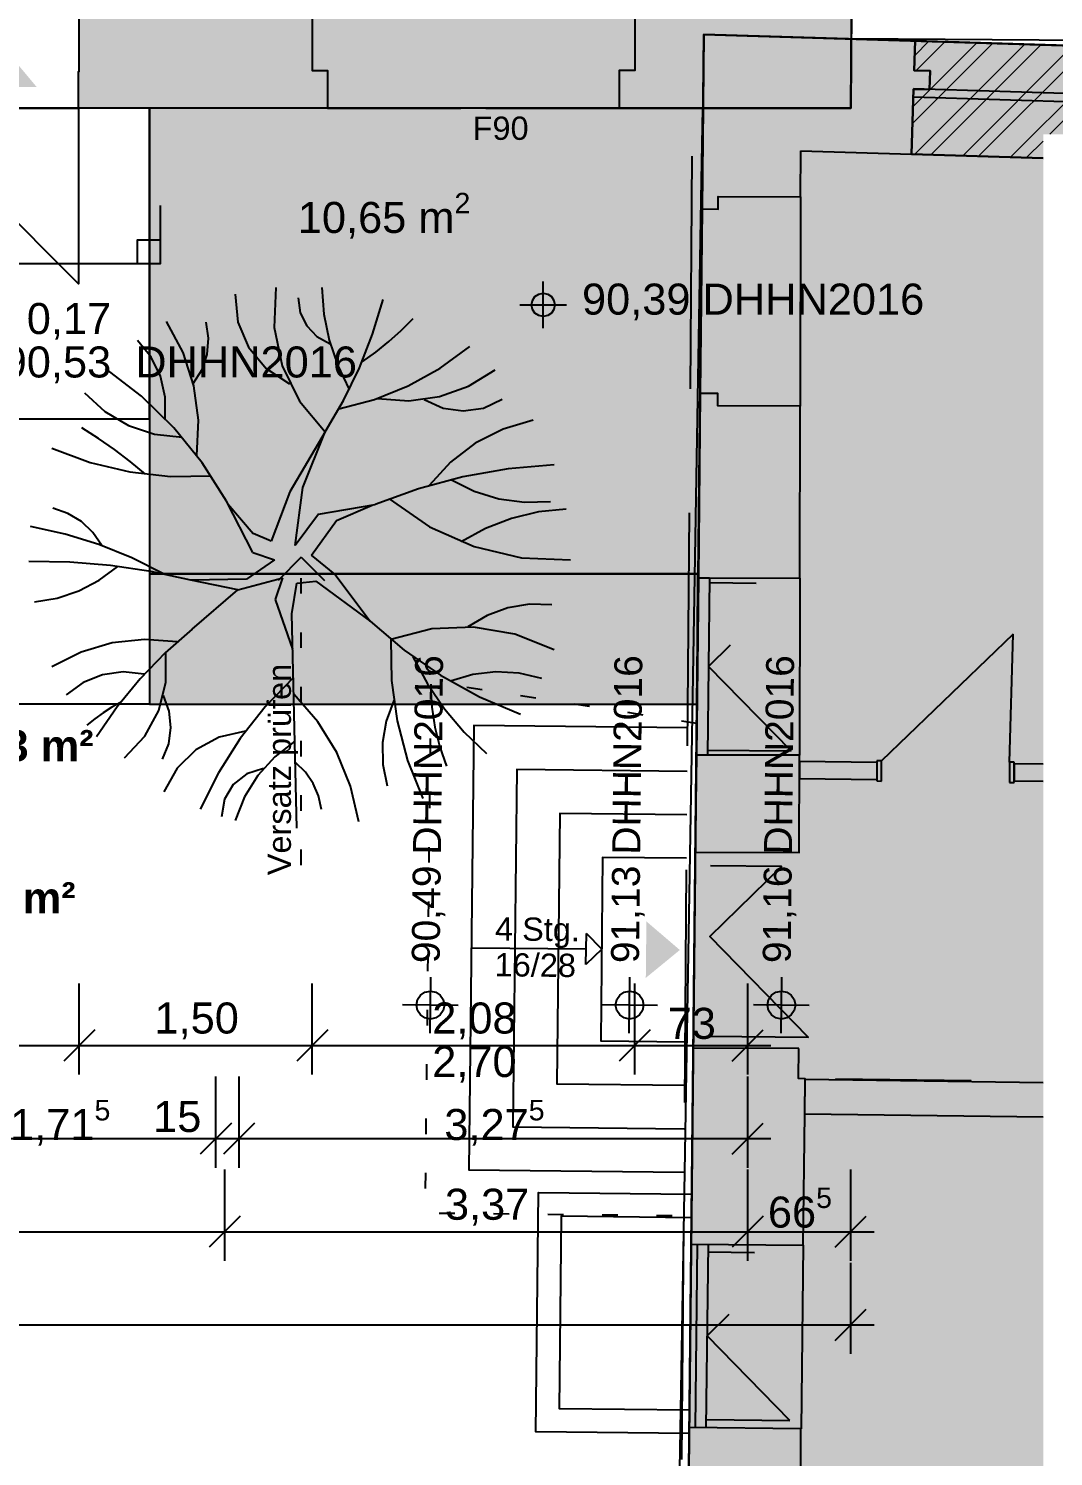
# Model space of a CAD drawing. Header units: centimetres. Extents: x 0 to 44.8, y 0 to 29.7.
# Drawn here: x 25.33 to 31.93, y 5.65 to 14.86 of the extents above; entities that cross this region are included whole.
import ezdxf
from ezdxf.xclip import XClip

# ---------------------------------------------------------------- set-up
doc = ezdxf.new("R2010")
doc.units = ezdxf.units.CM
doc.header["$MEASUREMENT"] = 0
doc.header["$XCLIPFRAME"] = 0
for name, pattern in [('ACAD_ISO02W100', [0.42, 0.12, -0.3]), ('Punktlinie_ eng', [0.025, 0, -0.025]), ('Strichlinie_ eng', [0.22999999999999998, 0.15, -0.08])]:
    doc.linetypes.add(name, pattern=pattern)
for name, color, linetype in [('A-Bemaßung 1_100', 7, 'Continuous'), ('A-Bäume Pflanzen.Neu', 7, 'Continuous'), ('A-Räume NEU.Neu', 7, 'Continuous'), ('A-Schraffuren', 7, 'Continuous'), ('A-Text', 7, 'Continuous'), ('A-Treppen', 7, 'Continuous'), ('A-Wand Innen', 7, 'Continuous'), ('A_WAND', 7, 'Continuous'), ('Dach', 7, 'Continuous'), ('Ebene 805', 7, 'Continuous'), ('FENSTERRAHMEN', 7, 'Continuous'), ('FENSTERÖFFNUNG', 7, 'Continuous'), ('Layout-Zeichnung.Layout', 7, 'Continuous'), ('Neubau_A-Balkon.Neu', 7, 'Continuous'), ('Neubau_A-Bemaßung 1_100', 7, 'Continuous'), ('Neubau_A-Lageplan', 7, 'Continuous'), ('Neubau_A-Schraffuren', 7, 'Continuous'), ('Neubau_A-Text', 7, 'Continuous'), ('Neubau_A-Treppen', 7, 'Continuous'), ('Neubau_A-Wand Aussen', 7, 'Continuous'), ('Neubau_FENSTERRAHMEN', 7, 'Continuous'), ('Neubau_TÜR', 7, 'Continuous'), ('Neubau_Wand', 7, 'Continuous'), ('Treppe_Rampe', 7, 'Continuous'), ('TÜR', 7, 'Continuous'), ('Unterzug', 7, 'Continuous'), ('Wand', 7, 'Continuous')]:
    doc.layers.add(name, color=color, linetype=linetype)
doc.styles.add('ERSTELLTER_STIL_3', font='')
doc.styles.add('ERSTELLTER_STIL_4', font='')
doc.styles.get('ERSTELLTER_STIL_3').set_extended_font_data('Arial')
doc.styles.get('ERSTELLTER_STIL_4').set_extended_font_data('Arial', bold=True)
pattern_1 = [(44.99999999999997, (5.879295221465711, 14.23450187050399), (-0.1590990257669731, 0.1590990257669733), []), (44.99999999999997, (5.82626221287672, 14.28753487909298), (-0.1590990257669731, 0.1590990257669733), [])]

# ---------------------------------------------------------------- blocks, each defined once
blk = doc.blocks.new('Zeichnung_2_1', base_point=(5.879295221465711, 14.23450187050399))
at = {"layer": 'A-Bemaßung 1_100', "linetype": 'Continuous', "lineweight": 0, "true_color": 0x777777}
blk.add_hatch(color=8, dxfattribs=at).paths.add_polyline_path([(29.67701833416376, 14.34167012454972), (29.57531588981897, 4.749999976667579), (31.86775733111749, 4.749999976667579), (31.86775733111749, 14.17460262641891), (35.56481878285078, 14.17460262641891), (35.56481878285078, 14.63718688469132), (30.63087162171721, 14.78918978058238), (30.62753638258377, 14.34167012454972)])
at = {"layer": 'A-Schraffuren', "linetype": 'Continuous', "lineweight": 13}
for points in [[(29.1359034866051, 14.58443928388631), (29.1359034866051, 14.34167002368435), (30.62753654322051, 14.34167002368435), (30.65312488431834, 17.77539176399052), (29.98310631392766, 17.77539176399052), (29.98014847264787, 17.3784750878505), (29.60261967232222, 17.3784750878505), (29.60261967232222, 16.99108803492423), (29.97726154471383, 16.99108803492423), (29.96362597355367, 15.16129795418561), (29.58577285876175, 15.16129795418561), (29.58577285876175, 14.99027098500209), (29.23590347094258, 14.99027098500209), (29.23590347094258, 14.58443928388631)], [(27.15812704908509, 14.58443930924435), (27.15812704908509, 14.99027102368436), (26.81124369187209, 14.99027102368436), (26.81124369187209, 15.16129802368435), (26.4112436918721, 15.16129802368435), (26.4112436918721, 14.99027102368436), (25.65643069187208, 14.99027102368436), (25.65643069187208, 14.57782802368435), (25.6524526918721, 14.57782802368435), (25.6524526918721, 14.34167002368435), (27.25590348660509, 14.34167002368435), (27.25590348660509, 14.58443930924435)]]:
    blk.add_hatch(color=9, dxfattribs=at).paths.add_polyline_path(points)
at = {"layer": 'A-Schraffuren', "linetype": 'Continuous', "lineweight": 13, "true_color": 0x9f9f9f}
for points in [[(30.3053335569649, 14.0684688252995), (31.0192149098752, 14.04646479178553), (31.0330256124271, 14.46590330684686), (31.13554759645961, 14.46274326188514), (31.13924461220398, 14.58268629867581), (31.03697467826145, 14.58583857467354), (31.0432390611191, 14.77609127425304), (29.68192306637605, 14.8180512479229), (29.66997452708648, 13.69282056113458), (29.77355910668362, 13.69259033392933), (29.77373691433602, 13.77259013633186), (30.30467331384974, 13.7714100764826)], [(30.29921134007843, 11.31394091499255), (30.30167600232057, 12.42284983823724), (29.77073960280684, 12.4240298980865), (29.77091741045924, 12.50402970048902), (29.65735373867365, 12.50428210723591), (29.64682744104418, 11.31531607531363)], [(29.71682854859114, 11.3151685199468), (30.29921134007843, 11.31394091499249), (30.30167600233506, 12.42284984475307), (29.77073960326002, 12.42402989808163), (29.77091740281811, 12.50402970962429), (29.65735373870805, 12.50428211047598), (29.64682744104418, 11.31531607531363)], [(29.63470742464727, 10.17393555945794), (29.62596132587195, 9.547962061687462), (30.29528296703826, 9.54647442664156), (30.2966742927832, 10.17246427113913)], [(30.29247627919953, 8.283680224689247), (29.61255228473145, 8.285191424537688), (29.5991502976398, 7.023085088860871), (30.32174938498605, 7.015059953929014), (30.33116687991664, 7.863029900820111), (30.33366725698065, 8.088168817466178), (30.29204297260164, 8.088725498363344)], [(29.5750131533931, 4.749999818578155), (30.30365703841375, 4.749999818578155), (30.30532832806576, 5.730541617084365), (30.30550189082281, 5.832405000708831), (29.58659148501689, 5.840388887533451)]]:
    blk.add_hatch(color=253, dxfattribs=at).paths.add_polyline_path(points)
at = {"layer": 'A-Schraffuren', "linetype": 'Continuous', "lineweight": 0, "true_color": 0x000000}
blk.add_hatch(color=18, dxfattribs=at).paths.add_polyline_path([(25.10962794572809, 14.80448569391895), (24.83712794572809, 14.47886319366563), (25.38212794572809, 14.47886319366563)])
at = {"layer": 'A-Treppen', "linetype": 'Continuous', "lineweight": 0, "true_color": 0x2b3322}
for points in [[(29.67476935432698, 14.34167002368435), (26.10962794572809, 14.34167002368435), (26.10962794572809, 12.34167004855986), (26.10962794572809, 11.3415868741312), (29.64651393746062, 11.34153096143477)], [(26.10962794572809, 11.3415868741312), (26.10962794572809, 10.5013291350952), (29.63750647909803, 10.50132352996149), (29.64343479930816, 11.34154099764196)]]:
    blk.add_hatch(color=250, dxfattribs=at).paths.add_polyline_path(points)
at = {"layer": 'Neubau_A-Schraffuren', "linetype": 'Continuous', "lineweight": 13}
blk.add_hatch(color=9, dxfattribs=at).paths.add_polyline_path([(27.15812704908509, 14.5844393053396), (27.2559034889144, 14.5844393053396), (27.2559034889144, 14.34167002368435), (29.13590349829311, 14.34167002368435), (29.13590349829311, 14.5844393053396), (29.23590348660509, 14.5844393053396), (29.23590348660509, 14.99027100730993), (27.15812704908509, 14.99027100730993)])
at = {"layer": 'Neubau_A-Schraffuren', "linetype": 'Continuous', "lineweight": 13, "true_color": 0x9f9f9f}
h = blk.add_hatch(dxfattribs=at)
h.set_pattern_fill('MW_NATURSTEIN_1_0001', color=253, style=0, pattern_type=2)
h.set_pattern_definition(pattern_1)
h.paths.add_polyline_path([(31.01921489004457, 14.04646465099118), (31.86775772311696, 14.02031004023594), (31.86775772311696, 14.17460234382403), (32.35275241430425, 14.17460234382403), (32.3609961465209, 14.42497110957069), (32.21262742013271, 14.4295440892243), (32.21632460610415, 14.54948742545242), (32.3649451979875, 14.54490646590194), (32.3712094170353, 14.73515917727544), (31.04323886833387, 14.77609106081471), (31.03697464928607, 14.58583834944121), (31.13924450890767, 14.58268629017512), (31.13554782167977, 14.46274345269055), (31.03302559781946, 14.46590349185351)])
h = blk.add_hatch(dxfattribs=at)
h.set_pattern_fill('MW_NATURSTEIN_1_0001', color=253, style=0, pattern_type=2)
h.set_pattern_definition(pattern_1)
h.paths.add_polyline_path([(31.01921489004457, 14.04646465099118), (31.86775772311696, 14.02031004023594), (31.86775772311696, 14.17460234382403), (32.35275241430425, 14.17460234382403), (32.3609961465209, 14.42497110957069), (32.21262742013271, 14.4295440892243), (32.21632460610415, 14.54948742545242), (32.3649451979875, 14.54490646590194), (32.3712094170353, 14.73515917727544), (31.04323886833387, 14.77609106081471), (31.03697464928607, 14.58583834944121), (31.13924450890767, 14.58268629017512), (31.13554782167977, 14.46274345269055), (31.03302559781946, 14.46590349185351)])
at = {"layer": 'Neubau_A-Schraffuren', "linetype": 'Continuous', "lineweight": 0, "true_color": 0xffffff}
blk.add_hatch(color=7, dxfattribs=at).paths.add_polyline_path([(30.30167600275776, 12.42284984475211), (30.30467330600679, 13.77141007656588), (29.77373690650905, 13.77259012989546), (29.77355910716504, 13.69259033851266), (29.66997452715315, 13.69282056741304), (29.65735373870805, 12.50428211047598), (29.77091740281811, 12.50402970962429), (29.77073960326002, 12.42402989808169)])
at = {"layer": 'Neubau_A-Schraffuren', "linetype": 'Continuous', "lineweight": 13, "true_color": 0x9f9f9f}
blk.add_hatch(color=253, dxfattribs=at).paths.add_polyline_path([(30.30467331384974, 13.7714100764826), (29.77373690650905, 13.77259012989546), (29.77355910668363, 13.69259033392933), (29.66997452708648, 13.69282056113458), (29.65735373867364, 12.50428210723591), (29.77091741045924, 12.50402970048902), (29.77073960326002, 12.42402989808163), (30.30167600232057, 12.42284983823724)])
at = {"layer": 'Neubau_A-Schraffuren', "linetype": 'Continuous', "lineweight": 0, "true_color": 0x000000}
for points in [[(29.5261378348057, 8.917565549844001), (29.3109973692686, 9.101526980427577), (29.30713944224758, 8.73821412969117)], [(29.52637970553366, 8.917931544003796), (29.31123638167175, 9.10188963176164), (29.30738409972347, 8.738576721125513)]]:
    blk.add_hatch(color=18, dxfattribs=at).paths.add_polyline_path(points)
at = {"layer": 'A-Bemaßung 1_100', "color": 7, "linetype": 'Continuous', "lineweight": 25, "ltscale": 10}
for p, q in [((28.64599854650351, 12.9248841601211), (28.64599854650351, 13.22488439323274)), ((28.4959984299477, 13.07488427667692), (28.79599866305932, 13.07488427667692)), ((25.65643092803989, 8.11456790985316), (25.65643092803989, 8.702349158984774)), ((27.15812682419713, 8.11456790985316), (27.15812682419713, 8.702349158984774)), ((29.23590344569129, 8.11456790985316), (29.23590344569129, 8.702349158984774)), ((29.9636261513663, 8.11456790985316), (29.9636261513663, 8.702349158984774)), ((25.75658062881019, 8.402499546426675), (25.55628072852603, 8.202199147398954)), ((27.258277023711, 8.402499546426675), (27.05797712342683, 8.202199147398954)), ((29.33605364520516, 8.402499546426675), (29.13575324617743, 8.202199147398954)), ((29.86347595185245, 8.202199147398954), (30.06377585213661, 8.402499546426675)), ((24.34141574191694, 8.302349346912816), (25.65643092803989, 8.302349346912816)), ((25.65643092803989, 8.302349346912816), (27.15812682419713, 8.302349346912816)), ((27.15812682419713, 8.302349346912816), (29.23590344569129, 8.302349346912816)), ((29.23590344569129, 8.302349346912816), (29.9636261513663, 8.302349346912816)), ((29.9636261513663, 8.302349346912816), (30.11385070252176, 8.302349346912816)), ((26.53624348576516, 7.514567942373445), (26.53624348576516, 8.10234919150506)), ((26.68624360232098, 7.514567942373445), (26.68624360232098, 8.10234919150506)), ((29.9636261513663, 7.514567942373445), (29.9636261513663, 8.10234919150506)), ((26.63639368527902, 7.802499080203409), (26.43609378499486, 7.602199179919241)), ((26.78639380183483, 7.802499080203409), (26.58609390155067, 7.602199179919241)), ((29.86347595185245, 7.602199179919241), (30.06377585213661, 7.802499080203409)), ((24.82095866730712, 7.702349379433101), (26.53624348576516, 7.702349379433101)), ((26.53624348576516, 7.702349379433101), (26.68624360232098, 7.702349379433101)), ((26.68624360232098, 7.702349379433101), (29.9636261513663, 7.702349379433101)), ((29.9636261513663, 7.702349379433101), (30.11385070252176, 7.702349379433101)), ((26.59363640032932, 6.914567974893731), (26.59363640032932, 7.502349224025345)), ((29.9636261513663, 6.914567974893731), (29.9636261513663, 7.502349224025345)), ((30.6275366141838, 6.914567974893731), (30.6275366141838, 7.502349224025345)), ((26.69378659984318, 7.202499112723695), (26.49348669955902, 7.002199212439527)), ((30.06377585213661, 7.202499112723695), (29.86347595185245, 7.002199212439527)), ((30.52738641466995, 7.002199212439527), (30.72768681369766, 7.202499112723695)), ((23.41848181644699, 7.102349411953388), (26.59363640032932, 7.102349411953388)), ((26.59363640032932, 7.102349411953388), (29.9636261513663, 7.102349411953388)), ((29.9636261513663, 7.102349411953388), (30.6275366141838, 7.102349411953388)), ((30.6275366141838, 7.102349411953388), (30.77776166408281, 7.102349411953388)), ((30.6275366141838, 6.314568007414019), (30.6275366141838, 6.902349256545632)), ((30.52738641466995, 6.402199244959813), (30.72768681369766, 6.602499145243981)), ((5.879524825281904, 6.502349444473674), (30.6275366141838, 6.502349444473674)), ((30.6275366141838, 6.502349444473674), (30.77776166408281, 6.502349444473674))]:
    blk.add_line(p, q, dxfattribs=at)
at = {"layer": 'A-Bemaßung 1_100', "color": 7, "linetype": 'Continuous', "lineweight": 25, "ltscale": 10, "flags": 128}
blk.add_lwpolyline([(35.56481850993091, 14.63718671849582), (30.63087149063543, 14.78918951694118), (30.62753661876509, 14.34167002368436), (29.67701818164613, 14.34167002368436), (29.57531572020202, 4.749999999999992)], dxfattribs=at)
at = {"layer": 'A-Bemaßung 1_100', "color": 7, "linetype": 'Continuous', "lineweight": 25, "ltscale": 10}
blk.add_circle((28.64599863803976, 13.07488422005023), 0.075, dxfattribs=at)
at = {"layer": 'A-Bäume Pflanzen.Neu', "color": 7, "linetype": 'Continuous', "lineweight": 25, "ltscale": 10}
for p, q in [((27.24144193502003, 12.25740867837417), (27.01322935295009, 11.86957771029483)), ((27.09758883277665, 11.8975312890521), (27.24144193502003, 12.25740867837417)), ((27.01322935295009, 11.86957771029483), (26.89201023070888, 11.55320173130616)), ((27.04657584576499, 11.52450901460074), (27.09758883277665, 11.8975312890521)), ((26.77487731441184, 11.48010437968967), (26.60568355089459, 11.80963322370451)), ((26.61444597640818, 11.79256721674768), (26.77788224432928, 11.60263569622345)), ((27.19739639546838, 11.72595652380441), (27.56257792249534, 11.7880700461144)), ((27.31333581843888, 11.68619419390106), (27.54366556689879, 11.78485315018618)), ((27.19739639546838, 11.72595652380441), (27.04657584576499, 11.52450901460074)), ((27.15238927834316, 11.46264985150368), (27.31333581843888, 11.68619419390106)), ((26.89201023070888, 11.55320173130616), (26.77788224432928, 11.60263569622345)), ((26.91447763036378, 11.43122551634883), (26.73368508673699, 11.30667827836671)), ((26.77487731441184, 11.48010437968967), (26.91447763036378, 11.43122551634883)), ((27.3032083318159, 11.33953201254951), (27.15238927834316, 11.46264985150368)), ((27.3032083318159, 11.33953201254951), (27.53096107232835, 11.03712234932482)), ((26.73368508673699, 11.30667827836671), (26.37621812501508, 11.30136067458584)), ((26.67887466629938, 11.23927408442782), (26.37621812501508, 11.30136067458584)), ((26.38447482456415, 10.98588941640551), (26.67887466629938, 11.23927408442782)), ((26.67887466629938, 11.23927408442782), (26.96724519720108, 11.31695488931257)), ((26.92150642328102, 11.17606382504091), (26.96724519720108, 11.31695488931257)), ((27.02701961223923, 11.08380025735849), (27.05937560035438, 11.28112614982562)), ((27.05937560035438, 11.28112614982562), (27.18114184427515, 11.29512737763844)), ((27.18114184427515, 11.29512737763844), (27.53096107232835, 11.03712234932482)), ((27.03228185548553, 10.85644601294629), (26.92150642328102, 11.17606382504091)), ((27.05898857535589, 9.702690079127901), (27.02701961223923, 11.08380025735849))]:
    blk.add_line(p, q, dxfattribs=at)
for centre, radius, start, end in [((27.93704785106486, 13.01502849619927), 1.028520928952998, 170.3716645395283, 227.4435323820184), ((28.6025137108868, 13.20397758344059), 1.382367338543625, 180.6688182471684, 209.2373365617186), ((27.2628476844195, 13.11479122459925), 0.6028450058365018, 177.2597931240887, 245.3335225782184), ((27.37394635595945, 13.11432869052967), 0.3067744820396385, 178.7631849466586, 250.8351281156189), ((24.76148506471708, 13.85197214301338), 2.948358943658624, 327.2597799407185, 345.3981978702185), ((26.48731414628677, 14.20214777761069), 1.793165088925001, 303.5719245867185, 317.3861320886185), ((25.17041038154915, 12.27562023856919), 1.255519548745, 352.1715880712183, 33.47215395121835), ((26.05957077915838, 12.84450127362148), 0.4308546376528609, 320.3052873872187, 16.04170527771842), ((25.60900765674261, 12.41208688274363), 0.6057477223011374, 353.3225356711183, 45.81126599871845), ((26.94404915784966, 14.29925647571434), 1.933932504046374, 281.5089350662185, 309.4592357117184), ((24.4334780187899, 10.6093823372117), 2.481749363578623, 28.92281939221841, 55.91299871891838), ((27.75184321233056, 13.41659366269673), 0.9596736302921256, 259.6336788960184, 307.5516443868184), ((26.32488450694896, 13.07103616240942), 0.8487087972568625, 221.5242848054184, 269.6428669240185), ((28.12897785563284, 12.85178756082923), 0.4606426213153633, 237.0378125052183, 303.3633651038186), ((28.80063062715603, 11.23815792612464), 1.115601397168123, 101.3262759799483, 142.8704301706684), ((24.18821418241821, 9.815770663769399), 2.878969340800001, 48.85726972931836, 58.97159177861833), ((26.35142095375496, 14.11038514447862), 2.143490167279999, 245.9828523085184, 274.1707225651184), ((28.8583844181935, 8.683715156673202), 3.363946205643625, 92.41307454832243, 112.6564195812284), ((28.58311476492563, 12.83710209111758), 1.035565956250874, 239.0321313382183, 276.0389126060182), ((28.73860280204917, 13.11708373480421), 1.688174088743625, 229.9783793473184, 272.8226953078184), ((25.38154135068728, 11.30283044567566), 0.473949187229, 27.78726111921851, 77.16949928671872), ((28.84004510000556, 10.41828613847935), 1.341238601604999, 91.96825820195563, 122.6424748254886), ((24.88386696309602, 9.003014288586405), 2.682367925451374, 60.64651243841844, 80.16865294831845), ((25.3857698145284, 7.284044615893818), 4.137610137371375, 76.15023254841842, 90.76068139416543), ((25.2900750310417, 12.09671438192437), 0.9377652867178744, 274.6995020853181, 310.9946202388183), ((28.61109049357926, 10.38759137029679), 0.7599736869771379, 83.11856959961843, 126.3142942184585), ((28.16360412041783, 8.78554185910295), 2.829634132324999, 128.9578746532584, 147.8311301096384), ((29.47067374797682, 13.08670351715883), 2.821926153223625, 226.5775726862184, 249.8650627718184), ((28.11659234125669, 9.709316186941939), 1.291411754849999, 62.29072287831853, 110.5110117433384), ((26.09569987259007, 9.749026547285396), 1.170043058169999, 80.59200048641844, 121.7959235176884), ((29.85942131745986, 10.82495122329496), 2.197330959681375, 177.5506000145685, 205.0892044534185), ((25.47138924456163, 10.73565911790593), 0.7490968713106381, 309.4348554088185, 7.705574930418366), ((29.51758733330298, 11.6148653532641), 1.891981386714999, 205.2499958672183, 229.1408417941183), ((25.94721593808507, 10.15709617376259), 0.5524570382438626, 76.62980019751845, 132.7818350374883), ((28.79425757196232, 8.792596636319225), 2.574502502133625, 133.0590006825383, 156.3726892788583), ((28.36809655901051, 9.838936985678817), 0.8720008100124996, 71.98023029021836, 111.5660941377884), ((29.44686686474082, 10.65339003582186), 1.52798440585, 181.5066720647684, 201.1673799395184), ((26.45897752969796, 9.487941030012745), 1.157337930496999, 117.5887429604385, 130.5909131169485), ((25.80775013821322, 10.3576129298174), 0.4396756323213612, 331.3181954169183, 27.11243166391848), ((26.03143660861216, 9.535655681121494), 1.441337831546375, 8.341625658518396, 45.6495063098184), ((28.36449444032171, 10.19776530556933), 0.7564575091908641, 154.3435009389584, 197.1000761130183), ((26.77659633304701, 9.712058192550577), 0.6175488841316377, 94.56425103266928, 158.5895957914883), ((27.54442408439737, 9.488021250289165), 0.9218546038624978, 122.7291220770183, 163.3197392272585), ((26.77299827598853, 9.775473936568503), 0.4461095976318604, 6.113312884318289, 51.74793990871847), ((26.88200985229368, 9.780761228795296), 0.3092636003869988, 97.0047943269289, 180.7369576308388)]:
    blk.add_arc(centre, radius, start, end, dxfattribs=at)
at = {"layer": 'A-Räume NEU.Neu', "color": 7, "linetype": 'Continuous', "lineweight": 25, "ltscale": 10, "flags": 128}
blk.add_lwpolyline([(26.10962794572809, 12.34167002368435), (26.10962794572809, 14.34167002368435), (24.10962794572809, 14.34167002368435), (24.10962794572809, 12.34167002368435)], close=True, dxfattribs=at)
at = {"layer": 'A-Schraffuren', "color": 7, "linetype": 'Continuous', "lineweight": 25, "ltscale": 10, "flags": 128}
for points in [[(30.3053335569649, 14.0684688252995), (31.0192149098752, 14.04646479178553), (31.0330256124271, 14.46590330684686), (31.13554759645961, 14.46274326188514), (31.13924461220398, 14.58268629867581), (31.03697467826145, 14.58583857467354), (31.0432390611191, 14.77609127425304), (29.68192306637605, 14.8180512479229), (29.66997452708648, 13.69282056113458), (29.77355910668362, 13.69259033392933), (29.77373691433602, 13.77259013633186), (30.30467331384974, 13.7714100764826)], [(30.29921134007843, 11.31394091499255), (30.30167600232057, 12.42284983823724), (29.77073960280684, 12.4240298980865), (29.77091741045924, 12.50402970048902), (29.65735373867365, 12.50428210723591), (29.64682744104418, 11.31531607531363)], [(29.71682854859114, 11.3151685199468), (30.29921134007843, 11.31394091499249), (30.30167600233506, 12.42284984475307), (29.77073960326002, 12.42402989808163), (29.77091740281811, 12.50402970962429), (29.65735373870805, 12.50428211047598), (29.64682744104418, 11.31531607531363)], [(29.63470742464727, 10.17393555945794), (29.62596132587195, 9.547962061687462), (30.29528296703826, 9.54647442664156), (30.2966742927832, 10.17246427113913)], [(30.29247627919953, 8.283680224689247), (29.61255228473145, 8.285191424537688), (29.5991502976398, 7.023085088860871), (30.32174938498605, 7.015059953929014), (30.33116687991664, 7.863029900820111), (30.33366725698065, 8.088168817466178), (30.29204297260164, 8.088725498363344)]]:
    blk.add_lwpolyline(points, close=True, dxfattribs=at)
blk.add_lwpolyline([(30.30365697029993, 4.749999999999992), (30.30532843757756, 5.730541459842426), (30.30550207768691, 5.83240485171643), (29.58659154805093, 5.840389021784268), (29.57501298356572, 4.749999999999992)], dxfattribs=at)
at = {"layer": 'A-Treppen', "color": 7, "linetype": 'Continuous', "lineweight": 25, "ltscale": 10, "flags": 128}
for points in [[(29.67476935432698, 14.34167002368435), (26.10962794572809, 14.34167002368435), (26.10962794572809, 12.34167004855986), (26.10962794572809, 11.3415868741312), (29.64651393746062, 11.34153096143477)], [(26.10962794572809, 11.3415868741312), (26.10962794572809, 10.5013291350952), (29.63750647909803, 10.50132352996149), (29.64343479930816, 11.34154099764196)]]:
    blk.add_lwpolyline(points, close=True, dxfattribs=at)
at = {"layer": 'A-Wand Innen', "color": 7, "linetype": 'Continuous', "lineweight": 25, "ltscale": 10, "flags": 128}
for points in [[(30.33116687991664, 7.863029900820168), (30.33412125363234, 8.083010062825627)], [(31.86775753805959, 8.062413047681837), (30.33412125363234, 8.083010062825627)], [(30.33116687991664, 7.863029900820168), (31.86775753805959, 7.842393207898286)]]:
    blk.add_lwpolyline(points, dxfattribs=at)
at = {"layer": 'A_WAND', "color": 7, "linetype": 'Continuous', "lineweight": 25, "ltscale": 10}
for p, q in [((35.56481870277442, 14.75380477914414), (30.63087130161725, 14.78918941514705)), ((29.66696999378934, 13.87915547925389), (29.6747693454987, 14.34166996356734)), ((29.51302681068958, 4.749999839886519), (29.66696999378934, 13.87915547925389))]:
    blk.add_line(p, q, dxfattribs=at)
at = {"layer": 'Dach', "color": 7, "linetype": 'Continuous', "lineweight": 25, "ltscale": 10, "flags": 128}
for points in [[(29.60256964551071, 7.345095592374489), (29.58619331524659, 5.802886214007021), (28.59910999547511, 5.813367801442248), (28.61548632573923, 7.355577179809717)], [(29.60097692334583, 7.195104048492514), (29.58778603741099, 5.952877757888999), (28.75069426152175, 5.961766623159585), (28.7638851474566, 7.2039929137631)]]:
    blk.add_lwpolyline(points, close=True, dxfattribs=at)
at = {"layer": 'Ebene 805', "color": 7, "linetype": 'Strichlinie_ eng', "lineweight": 25, "ltscale": 10, "flags": 128}
blk.add_lwpolyline([(35.56481850993091, 14.85793252596639), (30.63228232348644, 14.97850198202621), (30.62753661876509, 14.34167002368435), (29.60610058218597, 14.34167002368435), (29.53118411766145, 4.749999999999992)], dxfattribs=at)
at = {"layer": 'FENSTERRAHMEN', "color": 7, "linetype": 'Continuous', "lineweight": 25, "ltscale": 10}
for p, q in [((29.64682723784319, 11.31531601799162), (29.63470727071894, 10.17393540799752)), ((29.64683122779163, 11.31571102288699), (29.63471175941093, 10.17433041289289)), ((29.71682838947173, 11.31516041000254), (29.70537873368508, 10.17377830377777)), ((29.71683237942017, 11.31555541489791), (29.70538322237706, 10.17417330867314)), ((29.63813912511925, 7.023047191772108), (29.62500421486105, 5.840357648111339)), ((29.70813479056868, 7.022269650570235), (29.69499988031049, 5.839580106909466))]:
    blk.add_line(p, q, dxfattribs=at)
at = {"layer": 'FENSTERÖFFNUNG', "color": 7, "linetype": 'Continuous', "lineweight": 25, "ltscale": 10}
for p, q in [((27.25590350313389, 14.34166996356734), (28.11590347314627, 14.34166996356734)), ((28.27590339797504, 14.34166996356734), (29.13590336798741, 14.34166996356734)), ((30.30467347777836, 13.77141007425804), (30.30167602901423, 12.4228498953854)), ((30.30467746772679, 13.77180507915341), (30.30168001896268, 12.42324490028077)), ((29.66997442496323, 13.69282055861652), (29.65735371930999, 12.50428224928907)), ((29.66997891365521, 13.69321556351189), (29.65735770925843, 12.50467725418444)), ((30.2992112383666, 11.31394098201115), (30.29667412990353, 10.17246411451097)), ((30.2992157270586, 11.31433598690652), (30.29667861859553, 10.17285911940635)), ((29.59915034646933, 7.023085096282271), (29.58659148501689, 5.84038906895529)), ((29.59915433641777, 7.023480101177641), (29.58659597370888, 5.84078407385066)), ((30.32174945960627, 7.015059813742604), (30.30861454934808, 5.832370270081836)), ((30.32175344955471, 7.015454818637975), (30.30861853929652, 5.832765274977207))]:
    blk.add_line(p, q, dxfattribs=at)
at = {"layer": 'Neubau_A-Balkon.Neu', "color": 7, "linetype": 'Continuous', "lineweight": 25, "ltscale": 10, "flags": 128}
blk.add_lwpolyline([(26.03023541546184, 13.34167002368435), (26.18023541546184, 13.34167002368435), (26.18023541546184, 13.49167002368435), (26.03023541546184, 13.49167002368435)], close=True, dxfattribs=at)
at = {"layer": 'Neubau_A-Bemaßung 1_100', "color": 7, "linetype": 'Continuous', "lineweight": 25, "ltscale": 10}
for p, q in [((27.91681651718727, 8.382928849337839), (27.92092367036073, 8.742905488627304)), ((29.2008293052027, 8.382928849337839), (29.20493645837617, 8.742905488627304)), ((30.17872177794602, 8.382928849337839), (30.18282893111948, 8.742905488627304)), ((28.09885841341874, 8.560864091139395), (27.73888177412927, 8.564970745569301)), ((29.38287120143416, 8.560864091139395), (29.0228945621447, 8.564970745569301)), ((30.36076367417749, 8.560864091139395), (30.00078703488802, 8.564970745569301))]:
    blk.add_line(p, q, dxfattribs=at)
for centre in [(27.91887017652861, 8.562917313550757), (29.20288301148075, 8.562917313550757), (30.18077542257029, 8.562917313550757)]:
    blk.add_circle(centre, 0.09, dxfattribs=at)
at = {"layer": 'Neubau_A-Lageplan', "color": 7, "linetype": 'Punktlinie_ eng', "lineweight": 25, "ltscale": 10, "flags": 128}
blk.add_lwpolyline([(29.63513438181306, 10.3777526314738), (27.92162124056508, 10.64664154567745), (27.8838980411645, 7.223976998193863), (29.58069818945625, 7.205275776336657)], dxfattribs=at)
at = {"layer": 'Neubau_A-Schraffuren', "color": 7, "linetype": 'Continuous', "lineweight": 25, "ltscale": 10, "flags": 128}
blk.add_lwpolyline([(32.35275237297995, 14.17460239220382), (32.36099617742816, 14.42497114785845), (32.212627589722, 14.42954431955036), (32.21632461535877, 14.5494873689619), (32.36494525220601, 14.54490641600649), (32.37120961737905, 14.73515911006042), (31.0432390611191, 14.77609127425304), (31.03697467826145, 14.58583857467354), (31.13924461220398, 14.58268629867581), (31.13554759645962, 14.46274326188514), (31.0330256124271, 14.46590330684686), (31.0192149098752, 14.04646479178558), (31.86775753805959, 14.02031007549615)], dxfattribs=at)
blk.add_lwpolyline([(32.35275237297995, 14.17460239220382), (32.36099617742816, 14.42497114785845), (32.212627589722, 14.42954431955036), (32.21632461535877, 14.5494873689619), (32.36494525220601, 14.54490641600649), (32.37120961737905, 14.73515911006042), (31.0432390611191, 14.77609127425304), (31.03697467826145, 14.58583857467354), (31.13924461220398, 14.58268629867581), (31.13554759645962, 14.46274326188514), (31.0330256124271, 14.46590330684686), (31.0192149098752, 14.04646479178558), (31.86775753805959, 14.02031007549615)], dxfattribs=at)
blk.add_lwpolyline([(30.30467331384974, 13.7714100764826), (30.30167600232057, 12.42284983823724), (29.77073960326002, 12.42402989808163), (29.77091741045924, 12.50402970048902), (29.65735373867364, 12.50428210723591), (29.66997452708648, 13.69282056113458), (29.77355910668363, 13.69259033392933), (29.77373690650905, 13.77259012989546)], close=True, dxfattribs=at)
at = {"layer": 'Neubau_A-Text', "color": 7, "linetype": 'Continuous', "lineweight": 25, "ltscale": 10}
for q in [(26.9370482699345, 11.29819864044866), (27.23704850304614, 11.29819864044866)]:
    blk.add_line((27.08704838649032, 11.44819825826092), q, dxfattribs=at)
at = {"layer": 'Neubau_A-Text', "color": 7, "linetype": 'Punktlinie_ eng', "lineweight": 25, "ltscale": 10}
blk.add_line((27.08704838649032, 9.464615342006105), (27.08704838649032, 11.44819825826092), dxfattribs=at)
at = {"layer": 'Neubau_A-Treppen', "color": 7, "linetype": 'Continuous', "lineweight": 25, "ltscale": 10}
for p, q in [((28.92168902126897, 8.8243827294509), (28.92389995144723, 9.024370416269784)), ((29.02278832976754, 8.923271107771216), (28.92389995144723, 9.024370416269784)), ((28.18298398251812, 8.932554720299542), (28.92279423698632, 8.924376822232121)), ((29.02278832976754, 8.923271107771216), (28.92168902126897, 8.8243827294509))]:
    blk.add_line(p, q, dxfattribs=at)
at = {"layer": 'Neubau_A-Treppen', "color": 7, "linetype": 'Continuous', "lineweight": 25, "ltscale": 10, "flags": 128}
blk.add_lwpolyline([(26.10962794572809, 10.5013291350952), (24.10962794572809, 10.5013291350952), (24.10962794572809, 12.34167002368435), (26.10962794572809, 12.34167002368435)], close=True, dxfattribs=at)
for points in [[(29.5749137652809, 10.34877395282578), (28.19873778543127, 10.36391842314158), (28.16723077695073, 7.50121904650665), (29.55255363624746, 7.48597228783852)], [(29.57272685964383, 10.0687810650572), (28.47563932536452, 10.08085423726776), (28.45029532721789, 7.778120617202818), (29.55474054189274, 7.765965176658886)], [(29.57053995400677, 9.788788177288621), (28.75254086529777, 9.797790051393905), (28.73335987748504, 8.055022187898988), (29.55692744753801, 8.04595806547925)], [(29.56835387151782, 9.508900678437412), (29.02905842851784, 9.51461972879584), (29.01651804756188, 8.331922728222581), (29.5591160586168, 8.326169303571904)]]:
    blk.add_lwpolyline(points, dxfattribs=at)
at = {"layer": 'Neubau_A-Wand Aussen', "color": 7, "linetype": 'Continuous', "lineweight": 25, "ltscale": 10}
for p, q in [((31.67484620985303, 10.95252746254041), (30.82631983531794, 10.13676454960471)), ((31.65127209825012, 10.12786447086999), (31.67484620985303, 10.95252746254041)), ((30.79632190672971, 10.13708823417175), (30.79491943985372, 10.00709571405874)), ((30.79621367937833, 10.12708892464234), (30.79502716846155, 10.01709552233171)), ((30.79621367937833, 10.12708892464234), (30.79502716846155, 10.01709552233171)), ((30.79621367937833, 10.12708892464234), (30.79502716846155, 10.01709552233171)), ((30.82631983531794, 10.13676454960471), (30.79632190672971, 10.13708823417175)), ((30.82491736844195, 10.0067720294917), (30.82631983531794, 10.13676454960471)), ((31.65127209825012, 10.12786447086999), (31.64986963137414, 9.997871950756984)), ((31.68127002683835, 10.12754078630295), (31.65127209825012, 10.12786447086999)), ((31.67986755996237, 9.997548266189945), (31.68127002683835, 10.12754078630295)), ((31.68116229823052, 10.11754147677354), (31.67997578731375, 10.00754807446291)), ((31.68116229823052, 10.11754147677354), (31.67997578731375, 10.00754807446291)), ((31.68116229823052, 10.11754147677354), (31.67997578731375, 10.00754807446291)), ((30.79491943985372, 10.00709571405874), (30.82491736844195, 10.0067720294917)), ((31.64986963137414, 9.997871950756984), (31.67986755996237, 9.997548266189945))]:
    blk.add_line(p, q, dxfattribs=at)
at = {"layer": 'Neubau_A-Wand Aussen', "color": 7, "linetype": 'Strichlinie_ eng', "lineweight": 25, "ltscale": 10, "flags": 128}
blk.add_lwpolyline([(23.75368730739441, 14.34167002368435), (23.75368730739441, 13.34167002368435), (26.18023541546184, 13.34167002368435), (26.18023541546184, 14.34167002368435)], close=True, dxfattribs=at)
at = {"layer": 'Neubau_A-Wand Aussen', "color": 7, "linetype": 'Continuous', "lineweight": 25, "ltscale": 10, "flags": 128}
for points in [[(30.2979028809785, 10.13246498886349), (30.29671619762329, 10.02247139003786)], [(30.79621385165971, 10.12708888206325), (30.2979028809785, 10.13246498886349)], [(31.86775753805959, 10.11552836335477), (31.68116233611299, 10.11754147523289)], [(30.29671619762329, 10.02247139003786), (30.79502716840623, 10.01709528323652)], [(31.67997565226603, 10.00754787641256), (31.86775753805959, 10.00552196180788)]]:
    blk.add_lwpolyline(points, dxfattribs=at)
at = {"layer": 'Neubau_FENSTERRAHMEN', "color": 7, "linetype": 'Continuous', "lineweight": 25, "ltscale": 10}
for p, q in [((32.3609961465209, 14.42497110957069), (31.03304355258744, 14.4664516110202)), ((32.35924156669525, 14.37168933812843), (31.03128947150534, 14.41316983957793))]:
    blk.add_line(p, q, dxfattribs=at)
at = {"layer": 'Neubau_TÜR', "color": 7, "linetype": 'Continuous', "lineweight": 25, "ltscale": 10, "flags": 128}
for points in [[(25.6524526918721, 14.34167002368435), (25.6524526918721, 13.21020102368436), (24.52098369187208, 14.34167002368435)], [(29.71280080245345, 8.36305647809645), (30.35379466495131, 8.356249926835133), (29.71960735371477, 9.004050340594308), (30.18088231754178, 9.45563191238217), (29.72445404973435, 9.460478608401754)]]:
    blk.add_lwpolyline(points, dxfattribs=at)
at = {"layer": 'Neubau_Wand', "color": 7, "linetype": 'Continuous', "lineweight": 25, "ltscale": 10}
for p, q in [((32.3712094170353, 14.73515917727544), (31.04323886833387, 14.77609106081471)), ((31.86775772311696, 14.02031004023594), (31.01921489004457, 14.04646465099118))]:
    blk.add_line(p, q, dxfattribs=at)
at = {"layer": 'Treppe_Rampe', "color": 7, "linetype": 'Continuous', "lineweight": 25, "ltscale": 10}
for p, q in [((24.52098387011678, 14.34166996356734), (25.65245245070356, 14.34166996356734)), ((31.40401399605451, 8.074248982142693), (30.53034346520612, 8.085933546143643))]:
    blk.add_line(p, q, dxfattribs=at)
at = {"layer": 'Treppe_Rampe', "color": 7, "linetype": 'Continuous', "lineweight": 25, "ltscale": 10, "flags": 128}
blk.add_lwpolyline([(29.57501298356572, 4.749999999999994), (29.68192306637605, 14.8180512479229), (35.56481850993091, 14.63672218361089)], dxfattribs=at)
at = {"layer": 'TÜR', "color": 7, "linetype": 'Strichlinie_ eng', "lineweight": 25, "ltscale": 10, "flags": 128}
for points in [[(29.70569923917197, 10.20571186759386), (30.24445685983158, 10.20030753279979), (29.71110357396595, 10.7444694882534), (30.25526552941955, 11.27782277411898), (29.71650790875994, 11.283227108913)], [(29.69616322245571, 5.892167361376234), (30.23492084311532, 5.886763026582158), (29.70156755724969, 6.43092498203577), (30.2457295127033, 6.96427826790136), (29.70697189204368, 6.969682602695363)]]:
    blk.add_lwpolyline(points, dxfattribs=at)
at = {"layer": 'Unterzug', "color": 7, "linetype": 'ACAD_ISO02W100', "lineweight": 25, "ltscale": 10}
for p, q in [((32.3712139057273, 14.73555418217081), (31.04324335702586, 14.77648656445363)), ((31.86775772311696, 14.02035442841231), (31.01921887999301, 14.04685965588655))]:
    blk.add_line(p, q, dxfattribs=at)
at = {"layer": 'Wand', "color": 7, "linetype": 'Continuous', "lineweight": 25, "ltscale": 10, "flags": 128}
for points in [[(29.23590348660509, 14.99027102368436), (29.23590348660509, 14.58443930924435), (29.1359034866051, 14.58443930924435), (29.1359034866051, 14.34167002368435), (30.62753661876509, 14.34167002368435), (30.66129441327609, 18.87167002368435)], [(27.25590348660509, 14.58443930924435), (27.25590348660509, 14.34167002368435)], [(28.11590348660509, 14.34167002368435), (27.25590348660509, 14.34167002368435)], [(29.1359034866051, 14.34167002368435), (28.2759034866051, 14.34167002368435)]]:
    blk.add_lwpolyline(points, dxfattribs=at)
blk.add_lwpolyline([(27.25590348660509, 14.34167002368435), (25.6524526918721, 14.34167002368435), (25.6524526918721, 14.57782802368435), (25.65643069187208, 14.57782802368435), (25.65643069187208, 14.99027102368436), (26.4112436918721, 14.99027102368436), (26.4112436918721, 15.16129802368435), (26.81124369187209, 15.16129802368435), (26.81124369187209, 14.99027102368436), (27.15812704908509, 14.99027102368436), (27.15812704908509, 14.58443930924435), (27.25590348660509, 14.58443930924435)], close=True, dxfattribs=at)
at = {"layer": 'A-Bemaßung 1_100', "color": 7, "linetype": 'Continuous', "lineweight": 25, "char_height": 0.2, "attachment_point": 7, "style": 'ERSTELLTER_STIL_3'}
for s, insert, width in [('\\A1;{\\pql;\\fArial|b0|i0|c0|p38;90,39 DHHN2016}', (28.89599863483541, 12.97488422005023), 2.157719999999999), ('\\A1;{\\pql;\\fArial|b0|i0|c0|p38;+  0,17  }', (24.99988337952794, 12.84980023809968), 1.000229999999999), ('\\A1;{\\pql;\\fArial|b0|i0|c0|p38;=90,53  DHHN2016}', (24.99988337952794, 12.56980023809968), 2.39544), ('\\A1;{\\pql;\\fArial|b0|i0|c0|p38;1,50}', (26.14122087253662, 8.34234930832074), 0.5321160000000001), ('\\A1;{\\pql;\\fArial|b0|i0|c0|p38;2,08}', (27.9309577765426, 8.34234930832074), 0.5321160000000001), ('\\A1;{\\pql;\\fArial|b0|i0|c0|p38;73}', (29.4479927137226, 8.34234930832074), 0.303544), ('\\A1;{\\pql;\\fArial|b0|i0|c0|p38;2,70}', (27.9309577765426, 8.06234930832074), 0.5321160000000001), ('\\A1;{\\pql;\\fArial|b0|i0|c0|p38;15}', (26.13254970102164, 7.742349308320741), 0.303544), ('\\A1;{\\pql;\\fArial|b0|i0|c0|p38;3,37}', (28.01257324320112, 7.14234930832074), 0.5321160000000001)]:
    blk.add_mtext(s, dxfattribs=dict(at, insert=insert, width=width))
at = {"layer": 'A-Bemaßung 1_100', "color": 7, "linetype": 'Continuous', "lineweight": 25, "char_height": 0.1799999952316284, "width": 1.941947948555946, "attachment_point": 7, "rotation": 89.34634688914736, "style": 'ERSTELLTER_STIL_3'}
for s, insert in [('\\A1;{\\pql;\\fArial|b0|i0|c0|p38;90,49 DHHN2016}', (28.01194451819462, 8.83187300151791)), ('\\A1;{\\pql;\\fArial|b0|i0|c0|p38;91,13 DHHN2016}', (29.29595735314676, 8.83187300151791)), ('\\A1;{\\pql;\\fArial|b0|i0|c0|p38;91,16 DHHN2016}', (30.2738497642363, 8.83187300151791))]:
    blk.add_mtext(s, dxfattribs=dict(at, insert=insert))
at = {"layer": 'A-Bemaßung 1_100', "color": 7, "linetype": 'Continuous', "lineweight": 25, "char_height": 0.2, "attachment_point": 7, "style": 'ERSTELLTER_STIL_3'}
for s, insert in [('\\A1;{\\pql;\\fArial|b0|i0|c0|p38;1,71\\fArial|b0|i0|c0|p38;\\A1{\\H.66x;\\S5^  ;}}', (25.21068717085692, 7.634966451177882)), ('\\A1;{\\pql;\\fArial|b0|i0|c0|p38;3,27\\fArial|b0|i0|c0|p38;\\A1{\\H.66x;\\S5^  ;}}', (28.00879278619138, 7.634966451177882)), ('\\A1;{\\pql;\\fArial|b0|i0|c0|p38;66\\fArial|b0|i0|c0|p38;\\A1{\\H.66x;\\S5^  ;}}', (30.09372479319886, 7.070486451177882))]:
    blk.add_mtext(s, dxfattribs=dict(at, insert=insert))
at = {"layer": 'A-Räume NEU.Neu', "color": 7, "linetype": 'Continuous', "lineweight": 25, "insert": (23.24936985684673, 10.33463561086108), "char_height": 0.2, "attachment_point": 1, "line_spacing_factor": 0.9269819154255412, "style": 'ERSTELLTER_STIL_4'}
blk.add_mtext('\\A1;{\\pql;\\fArial|b1|i0|c0|p38;WE 3 ca. 151\\fArial|b1|i0|c0|p38;,13\\fArial|b1|i0|c0|p38; m²\\P\\pql;\\fArial|b1|i0|c0|p38;5 Raum-WHG}', dxfattribs=at)
at = {"layer": 'A-Räume NEU.Neu', "color": 7, "linetype": 'Continuous', "lineweight": 25, "insert": (23.24936985684673, 9.353902872426957), "char_height": 0.2, "attachment_point": 1, "style": 'ERSTELLTER_STIL_4'}
blk.add_mtext('\\A1;{\\pql;\\fArial|b1|i0|c0|p38;EG >^Ica. \\fArial|b1|i0|c0|p38;88,46\\fArial|b1|i0|c0|p38; m²}', dxfattribs=at)
at = {"layer": 'A-Text', "color": 7, "linetype": 'Continuous', "lineweight": 25, "insert": (28.37147462042619, 14.28834105873465), "char_height": 0.1500000000000001, "attachment_point": 2, "style": 'ERSTELLTER_STIL_3'}
blk.add_mtext('\\A1;{\\pqc;\\pt0.125;\\fArial|b0|i0|c0|p38;F\\fArial|b0|i0|c0|p38;9\\fArial|b0|i0|c0|p38;0}', dxfattribs=at)
at = {"layer": 'A-Text', "color": 7, "linetype": 'Continuous', "lineweight": 25, "insert": (27.0656341106704, 10.76216878815104), "char_height": 0.15, "attachment_point": 9, "rotation": 90.00000000000001, "style": 'ERSTELLTER_STIL_3'}
blk.add_mtext('\\A1;{\\pqr;\\fArial|b0|i0|c0|p38;Versatz prüfen}', dxfattribs=at)
at = {"layer": 'A-Treppen', "color": 7, "linetype": 'Continuous', "lineweight": 25, "insert": (27.06462648031493, 13.47993715572844), "char_height": 0.2, "attachment_point": 7, "style": 'ERSTELLTER_STIL_3'}
blk.add_mtext('\\A1;{\\pql;\\fArial|b0|i0|c0|p38;10,65 m\\fArial|b0|i0|c0|p38;\\A1{\\H.66x;\\S2^  ;}}', dxfattribs=at)
at = {"layer": 'A-Treppen', "color": 7, "linetype": 'Continuous', "lineweight": 25, "insert": (28.33417708121201, 8.93810075158945), "char_height": 0.15, "attachment_point": 4, "rotation": 359.392503763164, "line_spacing_factor": 0.9242558340148554, "style": 'ERSTELLTER_STIL_3'}
blk.add_mtext('\\A1;{\\pql;\\fArial|b0|i0|c0|p38;4\\fArial|b0|i0|c0|p38; Stg.\\P\\pql;\\fArial|b0|i0|c0|p38;16/28}', dxfattribs=at)

msp = doc.modelspace()

# ---------------------------------------------------------------- block references
at = {"layer": 'Layout-Zeichnung.Layout', "color": 7, "linetype": 'Continuous', "lineweight": 13, "ltscale": 10}
ref = msp.add_blockref('Zeichnung_2_1', (5.879295221465711, 14.23450187050399), dxfattribs=at)
XClip(ref).set_block_clipping_path([(2.094737042159644, 4.749999999999994), (31.86775753805958, 4.749999999999994), (31.86775753805958, 14.17460239220382), (35.56481850993091, 14.17460239220382), (35.56481850993091, 28.90120136266782), (2.094737042159644, 28.90120136266782)])

doc.saveas('drawing.dxf')
